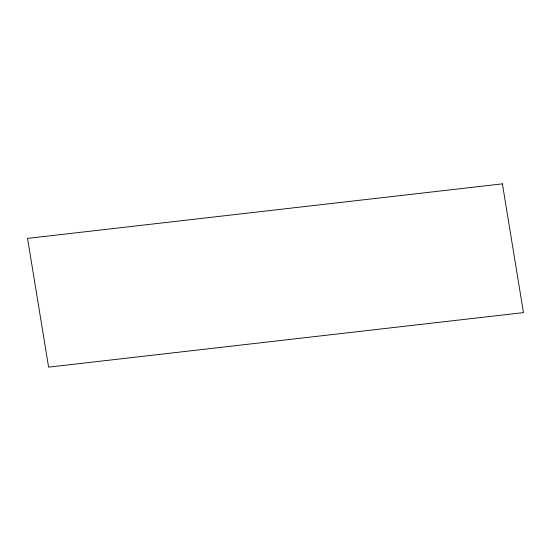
<?xml version="1.0" encoding="UTF-8"?>
<svg xmlns="http://www.w3.org/2000/svg" width="551" height="551" viewBox="0 0 551 551"><rect width="100%" height="100%" fill="white"/><g stroke="black" fill="none" stroke-linecap="round" stroke-linejoin="round"><path stroke-width="0.83" d="M502.402 183.862L27.55 238.383L48.598 367.138L523.45 312.617L502.402 183.862"/></g></svg>
